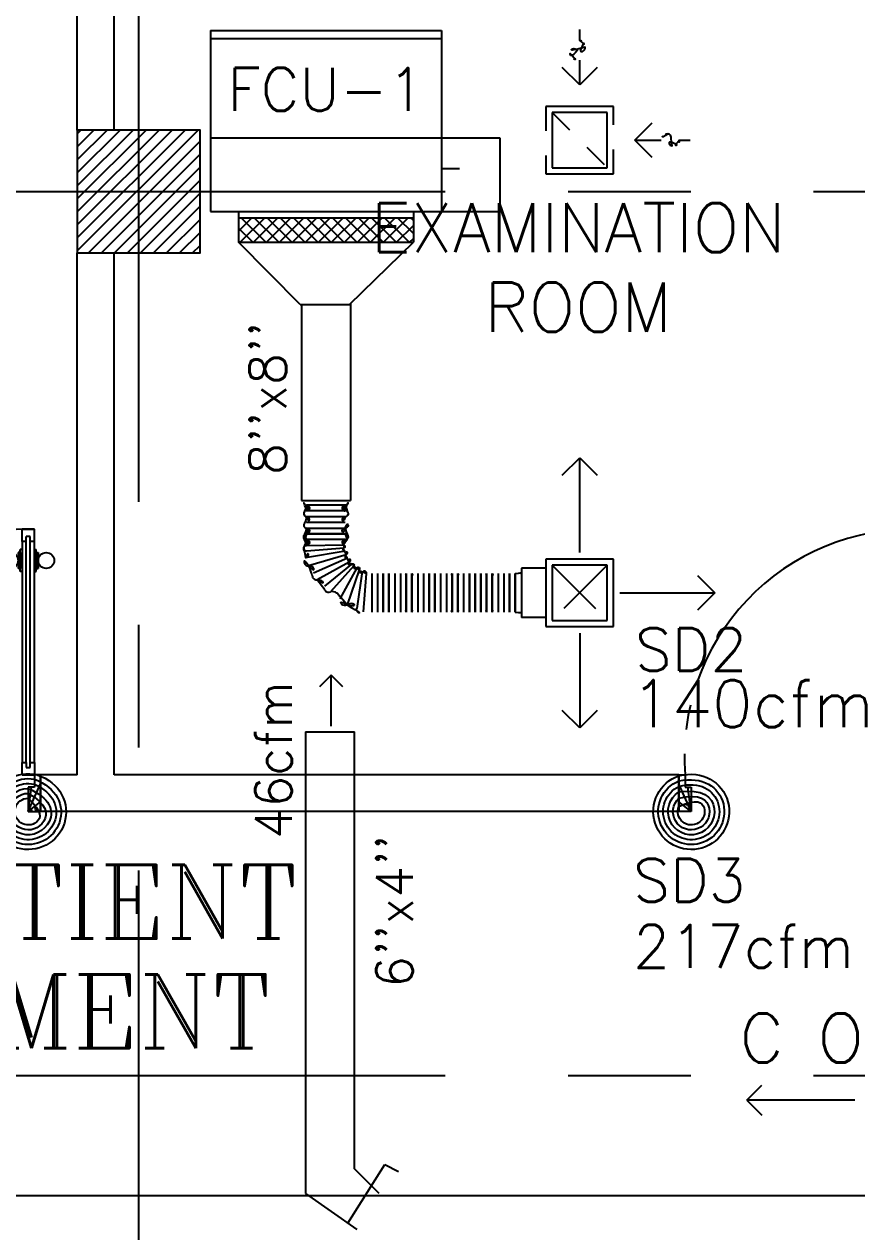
# Model space of a CAD drawing. Extents: x 417866230.2 to 417866327.8, y 43498045.5 to 43498135.4.
# Drawn here: x 417866255.73 to 417866259.121, y 43498073.266 to 43498078.183 of the extents above; entities that cross this region are included whole.
import ezdxf
from ezdxf.enums import TextEntityAlignment as Align

# ---------------------------------------------------------------- set-up
doc = ezdxf.new("R2010")
doc.units = 0
doc.header["$MEASUREMENT"] = 0
doc.linetypes.add('CENTERX2', pattern=[4, 2.5, -0.5, 0.5, -0.5])
doc.linetypes.add('HIDDEN', pattern=[0.375, 0.25, -0.125])
doc.layers.get('0').update_dxf_attribs({"linetype": 'CONTINUOUS'})
for name, color, linetype in [('AXES', 11, 'CENTERX2'), ('COL', 9, 'CONTINUOUS'), ('DOOR', 9, 'CONTINUOUS'), ('DUCT', 6, 'CONTINUOUS'), ('FCU', 6, 'CONTINUOUS'), ('HAT', 12, 'CONTINUOUS'), ('M-AC-FLEX', 3, 'CONTINUOUS'), ('M-EGU.', 2, 'CONTINUOUS'), ('RM-NAME', 9, 'CONTINUOUS'), ('SCD', 2, 'CONTINUOUS'), ('WALL', 4, 'CONTINUOUS')]:
    doc.layers.add(name, color=color, linetype=linetype)
doc.styles.add('ROMANC', font='romanc', dxfattribs={"height": 0.1})
doc.styles.add('ROMANS', font='ROMANS.shx', dxfattribs={"width": 0.6})

# ---------------------------------------------------------------- blocks, each defined once
blk = doc.blocks.new('RM1')
at = {"layer": 'RM-NAME', "style": 'ROMANS'}
for tag, p in [('ROOMNAME1', (0, 323.8)), ('ROOMNAME2', (0, 0))]:
    blk.add_attdef(tag, text='', height=200, dxfattribs=at).set_placement(p, align=Align.MIDDLE)
blk = doc.blocks.new('*X68')
at = {"color": 0}
for p, q in [((38539.2, 25068.8), (39031.4, 25561)), ((38539.2, 25121.9), (38978.4, 25561)), ((38539.2, 25174.9), (38925.3, 25561)), ((38539.2, 25227.9), (38872.3, 25561)), ((38539.2, 25281), (38819.3, 25561)), ((38539.2, 25334), (38766.2, 25561)), ((38539.2, 25387), (38713.2, 25561)), ((38539.2, 25440.1), (38660.2, 25561)), ((38539.2, 25493.1), (38607.1, 25561)), ((38539.2, 25546.1), (38554.1, 25561)), ((38584.4, 25061), (39039.2, 25515.8)), ((38637.5, 25061), (39039.2, 25462.8)), ((38690.5, 25061), (39039.2, 25409.7)), ((38743.5, 25061), (39039.2, 25356.7)), ((38796.5, 25061), (39039.2, 25303.7)), ((38849.6, 25061), (39039.2, 25250.6)), ((38902.6, 25061), (39039.2, 25197.6)), ((38955.6, 25061), (39039.2, 25144.6)), ((39008.7, 25061), (39039.2, 25091.5))]:
    blk.add_line(p, q, dxfattribs=at)
blk = doc.blocks.new('COL50')
at = {"layer": 'COL'}
blk.add_lwpolyline([(-250, 250), (-250, -250), (250, -250), (250, 250)], close=True, dxfattribs=at)
blk = doc.blocks.new('A$C24ED45A6')
at = {"layer": 'DOOR', "color": 0, "linetype": 'ByBlock'}
for p, q in [((925, 1100), (925, 1150)), ((925, 1150), (975, 1150)), ((975, 1150), (925, 1150)), ((975, 1100), (975, 1150)), ((942, 1100), (925, 1100)), ((942, 1100), (942, 1120)), ((958, 1120), (942, 1120)), ((958, 1100), (958, 1120)), ((975, 1100), (958, 1100)), ((908.8, 1055), (908.8, 990.2)), ((917.8, 1055), (908.8, 1055)), ((917.8, 977.6), (917.8, 1067.6)), ((925, 1067.6), (917.8, 1067.6)), ((917.8, 1055), (917.8, 990.2)), ((975, 1067.6), (982.2, 1067.6)), ((982.2, 977.6), (982.2, 1067.6)), ((982.2, 1055), (982.2, 990.2)), ((982.2, 1055), (991.2, 1055)), ((991.2, 1055), (991.2, 990.2)), ((917.8, 990.2), (908.8, 990.2)), ((982.2, 990.2), (991.2, 990.2)), ((925, 977.6), (917.8, 977.6)), ((975, 977.6), (982.2, 977.6)), ((925, 150), (925, 200)), ((925, 200), (942, 200)), ((942, 200), (942, 180)), ((958, 180), (958, 200)), ((958, 200), (975, 200)), ((975, 200), (975, 150)), ((0, 0), (0, 150)), ((0, 150), (25, 150)), ((25, 150), (25, 100)), ((925, 150), (975, 150)), ((942, 180), (958, 180)), ((1000, 150), (975, 150)), ((975, 150), (975, 100)), ((1000, 150), (1000, 0)), ((25, 100), (50, 100)), ((50, 100), (50, 0)), ((975, 100), (950, 100)), ((950, 100), (950, 0)), ((50, 0), (0, 0)), ((950, 0), (1000, 0))]:
    blk.add_line(p, q, dxfattribs=at)
at = {"layer": 'DOOR', "linetype": 'ByBlock'}
for p, q in [((925, 1100), (925, 200)), ((942, 200), (942, 1100)), ((958, 200), (958, 1100)), ((975, 200), (975, 1100))]:
    blk.add_line(p, q, dxfattribs=at)
at = {"layer": 'DOOR', "color": 9, "linetype": 'ByBlock'}
for p, q in [((50, 0), (0, 113.7)), ((50, 0), (36.6, 100)), ((950, 0), (1000, 113.7)), ((950, 0), (963.4, 100)), ((50, 0), (0, 40.1)), ((950, 0), (1000, 40.1))]:
    blk.add_line(p, q, dxfattribs=at)
at = {"layer": 'DOOR', "color": 0, "linetype": 'ByBlock'}
for centre in [(876.5, 1022.6), (1023.5, 1022.6)]:
    blk.add_circle(centre, 32.4, dxfattribs=at)
at = {"layer": 'DOOR', "linetype": 'HIDDEN', "ltscale": 0.5}
blk.add_arc((950, 222.5), 927.8, 88.456, 184.4816, dxfattribs=at)
at = {"layer": 'DOOR', "color": 9, "linetype": 'ByBlock'}
for centre, radius, start, end in [((50, 0), 154.4, 103.7142, 108.8947), ((950, 0), 154.4, 71.1053, 76.2858), ((50, 0), 134.4, 100.72, 111.8402), ((50, 0), 114.4, 102.6226, 115.9162), ((950, 0), 134.4, 68.1598, 79.28), ((950, 0), 114.4, 64.0838, 77.3774), ((50, 0), 94.4, 90, 121.9818), ((50, 0), 74.4, 90, 132.2236), ((50, 0), 54.4, 90, 156.7926), ((950, 0), 94.4, 58.0182, 90), ((950, 0), 74.4, 47.7764, 90), ((950, 0), 54.4, 23.2074, 90), ((50, 0), 34.4, 90, 180), ((50, 0), 14.4, 90, 180), ((950, 0), 34.4, 0, 90), ((950, 0), 14.4, 0, 90)]:
    blk.add_arc(centre, radius, start, end, dxfattribs=at)
at = {"layer": 'WALL'}
blk.add_line((1000, 0), (1000, 150), dxfattribs=at)
blk = doc.blocks.new('9RCD')
at = {"color": 2}
blk.add_line((0, 407), (0, 450), dxfattribs=at)
at = {"layer": 'M-EGU.'}
for p, q in [((0, 225), (-70.7, 295.7)), ((0, 225), (0, 331.9)), ((70.7, 295.7), (0, 225)), ((112.5, 112.5), (-112.5, 112.5)), ((-112.5, 112.5), (-112.5, -112.5)), ((112.5, -112.5), (112.5, 112.5)), ((-295.7, 70.7), (-225, 0)), ((-225, 0), (-326.1, 0)), ((-225, 0), (-295.7, -70.7)), ((-112.5, -112.5), (112.5, -112.5))]:
    blk.add_line(p, q, dxfattribs=at)
at = {"layer": 'M-EGU.', "linetype": 'HIDDEN'}
for p, q in [((137.5, 137.5), (-137.5, 137.5)), ((-137.5, 137.5), (-137.5, -137.5)), ((-112.5, -112.5), (112.5, 112.5)), ((137.5, -137.5), (137.5, 137.5)), ((-137.5, -137.5), (137.5, -137.5))]:
    blk.add_line(p, q, dxfattribs=at)
at = {"layer": 'M-EGU.', "color": 2}
blk.add_line((-405.7, 0), (-450, 0), dxfattribs=at)
blk.add_lwpolyline([(0, 407, -0.187862), (18.4, 395.6, -0.202645), (23.4, 376.1, -0.616915), (-1.7, 368, 0.668708), (-25.3, 358.4, 0.194285), (-18.2, 340.4, 0.186051), (0, 331.9)], format="xyb", dxfattribs=at)
at = {"layer": 'M-EGU.'}
blk.add_lwpolyline([(-405.7, 0, -0.1324), (-394.5, 16.1, -0.15664), (-379.1, 22.4, -0.736612), (-366.5, -9, 0.774232), (-352.6, -39.4, 0.203349), (-331.5, -25.7, 0.193808), (-326.1, 0)], format="xyb", dxfattribs=at)
blk = doc.blocks.new('*X118')
at = {"color": 0}
for p, q in [((23911.7, -1650.2), (23966, -1595.9)), ((23911.7, -1597.2), (23912.9, -1595.9)), ((23919, -1695.9), (24019, -1595.9)), ((24022.8, -1695.9), (23922.8, -1595.9)), ((23972, -1695.9), (24072, -1595.9)), ((24075.9, -1695.9), (23975.9, -1595.9)), ((24025.1, -1695.9), (24125.1, -1595.9)), ((24128.9, -1695.9), (24028.9, -1595.9)), ((24078.1, -1695.9), (24178.1, -1595.9)), ((24181.9, -1695.9), (24081.9, -1595.9)), ((24131.1, -1695.9), (24231.1, -1595.9)), ((24235, -1695.9), (24135, -1595.9)), ((24184.2, -1695.9), (24284.2, -1595.9)), ((24288, -1695.9), (24188, -1595.9)), ((24237.2, -1695.9), (24337.2, -1595.9)), ((24341, -1695.9), (24241, -1595.9)), ((24290.2, -1695.9), (24390.2, -1595.9)), ((24394.1, -1695.9), (24294.1, -1595.9)), ((24343.3, -1695.9), (24443.3, -1595.9)), ((24447.1, -1695.9), (24347.1, -1595.9)), ((24396.3, -1695.9), (24496.3, -1595.9)), ((24500.1, -1695.9), (24400.1, -1595.9)), ((24449.3, -1695.9), (24549.3, -1595.9)), ((24553.2, -1695.9), (24453.2, -1595.9)), ((24502.4, -1695.9), (24602.4, -1595.9)), ((24606.2, -1695.9), (24506.2, -1595.9)), ((24623.7, -1660.4), (24559.2, -1595.9)), ((24623.7, -1607.4), (24612.3, -1595.9)), ((23969.8, -1695.9), (23911.7, -1637.8)), ((24555.4, -1695.9), (24623.7, -1627.6)), ((23916.8, -1695.9), (23911.7, -1690.9)), ((24608.4, -1695.9), (24623.7, -1680.7))]:
    blk.add_line(p, q, dxfattribs=at)
blk = doc.blocks.new('WAP12')
at = {"color": 6}
for p, q in [((-558.8, 528.5), (381.2, 528.5)), ((-558.8, 528.5), (-558.8, -208.5)), ((381.2, 528.5), (381.2, -208.5)), ((-558.8, 91.5), (381.2, 91.5)), ((-558.8, -208.5), (381.2, -208.5))]:
    blk.add_line(p, q, dxfattribs=at)
at = {"color": 3}
for p, q in [((-558.8, 496.5), (381.2, 496.5)), ((381.2, 91.5), (619.2, 91.5)), ((619.2, 91.5), (619.2, -208.5)), ((381.2, -33.5), (454.5, -33.5)), ((-444.8, -208.5), (-444.8, -333.5)), ((-444.8, -233.5), (267.2, -233.5)), ((267.2, -208.5), (267.2, -333.5)), ((381.2, -208.5), (619.2, -208.5)), ((-444.8, -333.5), (267.2, -333.5))]:
    blk.add_line(p, q, dxfattribs=at)
at = {"color": 11}
blk.add_blockref('*X118', (-24356.5, 1362.4), dxfattribs=at)

msp = doc.modelspace()

# ---------------------------------------------------------------- linework, layer by layer
at = {"layer": 'AXES'}
for p, q in [((417866256.1969, 43498056.2378), (417866256.1969, 43498134.7153)), ((417866230.9454, 43498077.5021), (417866300.0369, 43498077.5021)), ((417866230.9454, 43498073.9021), (417866300.0369, 43498073.9021))]:
    msp.add_line(p, q, dxfattribs=at)
at = {"layer": 'DUCT', "linetype": 'Continuous'}
for p, q in [((417866256.8549, 43498077.0418), (417866256.6034, 43498077.2951)), ((417866257.0549, 43498077.0418), (417866257.3154, 43498077.2951)), ((417866256.8549, 43498077.0418), (417866257.0549, 43498077.0418)), ((417866256.8594, 43498077.0418), (417866256.8594, 43498076.2438)), ((417866257.0594, 43498077.0461), (417866257.0594, 43498076.2438)), ((417866256.8594, 43498076.2438), (417866257.0594, 43498076.2438)), ((417866256.8757, 43498075.3016), (417866257.0757, 43498075.3016))]:
    msp.add_line(p, q, dxfattribs=at)
at = {"layer": 'DUCT'}
for p, q in [((417866256.8757, 43498075.3016), (417866256.8757, 43498073.4223)), ((417866257.0757, 43498073.5223), (417866257.0757, 43498075.3016)), ((417866257.0489, 43498073.3011), (417866257.199, 43498073.5404)), ((417866257.1757, 43498073.4223), (417866257.0757, 43498073.5223)), ((417866257.199, 43498073.5404), (417866257.2555, 43498073.5116)), ((417866257.199, 43498073.5404), (417866257.199, 43498073.5404)), ((417866247.0844, 43498073.4143), (417866267.7622, 43498073.4143)), ((417866256.8757, 43498073.4223), (417866257.0856, 43498073.2753))]:
    msp.add_line(p, q, dxfattribs=at)
at = {"layer": 'M-AC-FLEX', "color": 11}
for p, q in [((417866257.0379, 43498076.2249), (417866256.8808, 43498076.2249)), ((417866257.0379, 43498076.2249), (417866256.8808, 43498076.2249)), ((417866257.0379, 43498076.2249), (417866256.8808, 43498076.2249)), ((417866257.0379, 43498076.2249), (417866256.8808, 43498076.2249)), ((417866257.0379, 43498076.2014), (417866256.8808, 43498076.2014)), ((417866257.0379, 43498076.2014), (417866256.8808, 43498076.2014)), ((417866257.0379, 43498076.2014), (417866256.8808, 43498076.2014)), ((417866257.0379, 43498076.2014), (417866256.8808, 43498076.2014)), ((417866257.0379, 43498076.178), (417866256.8808, 43498076.178)), ((417866256.8806, 43498076.1314), (417866257.0377, 43498076.1314)), ((417866257.0379, 43498076.1545), (417866256.8808, 43498076.1545)), ((417866257.0377, 43498076.108), (417866256.8806, 43498076.108)), ((417866256.8806, 43498076.108), (417866257.0377, 43498076.108)), ((417866257.0377, 43498076.0845), (417866256.8806, 43498076.0845)), ((417866257.038, 43498076.0377), (417866256.8767, 43498076.0106)), ((417866256.8806, 43498076.0611), (417866257.031, 43498076.0631)), ((417866257.0331, 43498076.05), (417866256.8806, 43498076.0376)), ((417866257.0411, 43498076.0231), (417866256.8881, 43498075.9772)), ((417866257.0465, 43498076.0085), (417866256.9086, 43498075.9477)), ((417866257.0536, 43498075.9933), (417866256.924, 43498075.9212)), ((417866257.062, 43498075.9835), (417866256.954, 43498075.8954)), ((417866257.0732, 43498075.9777), (417866256.9782, 43498075.8719)), ((417866257.0849, 43498075.9695), (417866257.0156, 43498075.8432)), ((417866257.0942, 43498075.9615), (417866257.0458, 43498075.8189)), ((417866257.1071, 43498075.9544), (417866257.085, 43498075.8045)), ((417866257.1226, 43498075.9467), (417866257.1106, 43498075.7904)), ((417866257.1461, 43498075.9467), (417866257.1461, 43498075.7896)), ((417866257.1695, 43498075.9467), (417866257.1695, 43498075.7896)), ((417866257.193, 43498075.9467), (417866257.193, 43498075.7896)), ((417866257.193, 43498075.7894), (417866257.193, 43498075.9465)), ((417866257.216, 43498075.9467), (417866257.216, 43498075.7896)), ((417866257.216, 43498075.7894), (417866257.216, 43498075.9465)), ((417866257.2395, 43498075.9467), (417866257.2395, 43498075.7896)), ((417866257.2395, 43498075.9467), (417866257.2395, 43498075.7896)), ((417866257.263, 43498075.9467), (417866257.263, 43498075.7896)), ((417866257.263, 43498075.9467), (417866257.263, 43498075.7896)), ((417866257.2864, 43498075.9467), (417866257.2864, 43498075.7896)), ((417866257.2864, 43498075.9467), (417866257.2864, 43498075.7896)), ((417866257.2864, 43498075.7894), (417866257.2864, 43498075.9465)), ((417866257.2864, 43498075.7894), (417866257.2864, 43498075.9465)), ((417866257.3095, 43498075.9467), (417866257.3095, 43498075.7896)), ((417866257.3095, 43498075.9467), (417866257.3095, 43498075.7896)), ((417866257.3095, 43498075.7894), (417866257.3095, 43498075.9465)), ((417866257.3095, 43498075.7894), (417866257.3095, 43498075.9465)), ((417866257.3329, 43498075.9467), (417866257.3329, 43498075.7896)), ((417866257.3329, 43498075.9467), (417866257.3329, 43498075.7896)), ((417866257.3564, 43498075.9467), (417866257.3564, 43498075.7896)), ((417866257.3564, 43498075.9467), (417866257.3564, 43498075.7896)), ((417866257.3799, 43498075.9467), (417866257.3799, 43498075.7896)), ((417866257.3799, 43498075.9467), (417866257.3799, 43498075.7896)), ((417866257.3799, 43498075.7894), (417866257.3799, 43498075.9465)), ((417866257.3799, 43498075.7894), (417866257.3799, 43498075.9465)), ((417866257.4029, 43498075.9467), (417866257.4029, 43498075.7896)), ((417866257.4029, 43498075.9467), (417866257.4029, 43498075.7896)), ((417866257.4029, 43498075.7894), (417866257.4029, 43498075.9465)), ((417866257.4029, 43498075.7894), (417866257.4029, 43498075.9465)), ((417866257.4264, 43498075.9467), (417866257.4264, 43498075.7896)), ((417866257.4264, 43498075.9467), (417866257.4264, 43498075.7896)), ((417866257.4498, 43498075.9467), (417866257.4498, 43498075.7896)), ((417866257.4498, 43498075.9467), (417866257.4498, 43498075.7896)), ((417866257.4733, 43498075.9467), (417866257.4733, 43498075.7896)), ((417866257.4733, 43498075.9467), (417866257.4733, 43498075.7896)), ((417866257.4733, 43498075.7894), (417866257.4733, 43498075.9465)), ((417866257.4733, 43498075.7894), (417866257.4733, 43498075.9465)), ((417866257.4964, 43498075.9467), (417866257.4964, 43498075.7896)), ((417866257.4964, 43498075.9467), (417866257.4964, 43498075.7896)), ((417866257.4964, 43498075.7894), (417866257.4964, 43498075.9465)), ((417866257.4964, 43498075.7894), (417866257.4964, 43498075.9465)), ((417866257.5198, 43498075.9467), (417866257.5198, 43498075.7896)), ((417866257.5198, 43498075.9467), (417866257.5198, 43498075.7896)), ((417866257.5433, 43498075.9467), (417866257.5433, 43498075.7896)), ((417866257.5433, 43498075.9467), (417866257.5433, 43498075.7896)), ((417866257.5433, 43498075.9467), (417866257.5433, 43498075.7896)), ((417866257.5433, 43498075.7894), (417866257.5433, 43498075.9465)), ((417866257.5667, 43498075.9467), (417866257.5667, 43498075.7896)), ((417866257.5667, 43498075.9467), (417866257.5667, 43498075.7896)), ((417866257.5667, 43498075.9467), (417866257.5667, 43498075.7896)), ((417866257.5668, 43498075.7894), (417866257.5668, 43498075.9465)), ((417866257.5898, 43498075.9467), (417866257.5898, 43498075.7896)), ((417866257.5898, 43498075.7894), (417866257.5898, 43498075.9465)), ((417866257.6137, 43498075.9467), (417866257.6137, 43498075.7896)), ((417866257.6137, 43498075.9467), (417866257.6137, 43498075.7896)), ((417866257.6137, 43498075.7894), (417866257.6137, 43498075.9465)), ((417866257.6137, 43498075.7894), (417866257.6137, 43498075.9465)), ((417866257.6367, 43498075.9467), (417866257.6367, 43498075.7896)), ((417866257.6367, 43498075.9467), (417866257.6367, 43498075.7896)), ((417866257.6367, 43498075.7894), (417866257.6367, 43498075.9465)), ((417866257.6367, 43498075.7894), (417866257.6367, 43498075.9465)), ((417866257.6602, 43498075.9467), (417866257.6602, 43498075.7896)), ((417866257.6602, 43498075.9467), (417866257.6602, 43498075.7896)), ((417866257.6837, 43498075.9467), (417866257.6837, 43498075.7896)), ((417866257.6837, 43498075.9467), (417866257.6837, 43498075.7896)), ((417866257.7071, 43498075.9467), (417866257.7071, 43498075.7896)), ((417866257.7071, 43498075.9467), (417866257.7071, 43498075.7896)), ((417866257.7071, 43498075.7894), (417866257.7071, 43498075.9465)), ((417866257.7071, 43498075.7894), (417866257.7071, 43498075.9465)), ((417866257.7302, 43498075.9467), (417866257.7302, 43498075.7896)), ((417866257.7302, 43498075.9467), (417866257.7302, 43498075.7896)), ((417866257.7302, 43498075.7894), (417866257.7302, 43498075.9465)), ((417866257.7302, 43498075.7894), (417866257.7302, 43498075.9465))]:
    msp.add_line(p, q, dxfattribs=at)
at = {"layer": 'M-AC-FLEX'}
for points in [[(417866256.8808, 43498076.2014, 1), (417866256.8808, 43498076.2249, -0.623356), (417866256.8716, 43498076.2438, -0.623356)], [(417866256.8808, 43498076.2249, -1), (417866256.8808, 43498076.2014, 1), (417866256.8808, 43498076.178, -1), (417866256.8808, 43498076.1545, 1.018005), (417866256.8808, 43498076.1314)], [(417866256.8808, 43498076.2249, -1), (417866256.8808, 43498076.2014, 0.67797), (417866256.8728, 43498076.1812, 0.67797)], [(417866256.8808, 43498076.2014, 1), (417866256.8808, 43498076.2249, -0.204245), (417866256.8724, 43498076.2285, -0.204245)], [(417866256.8724, 43498076.2285, 0.204245), (417866256.8808, 43498076.2249)], [(417866256.8808, 43498076.2014, 1), (417866256.8808, 43498076.2249, -0.204245), (417866256.8724, 43498076.2285, -0.204245)], [(417866256.8724, 43498076.2285, 0.204245), (417866256.8808, 43498076.2249)], [(417866256.8808, 43498076.2249, -1), (417866256.8808, 43498076.2014, 0.204245), (417866256.8724, 43498076.1978, 0.204245)], [(417866256.8808, 43498076.2249, -1), (417866256.8808, 43498076.2014, 0.204245), (417866256.8724, 43498076.1978, 0.204245)], [(417866257.0379, 43498076.2014, -1), (417866257.0379, 43498076.2249, 0.623355), (417866257.0471, 43498076.2438, 0.623355)], [(417866257.0379, 43498076.2014, -1), (417866257.0379, 43498076.2249, 0.204245), (417866257.0463, 43498076.2285, 0.204245)], [(417866257.0379, 43498076.2014, -1), (417866257.0379, 43498076.2249, 0.204245), (417866257.0463, 43498076.2285, 0.204245)], [(417866257.0379, 43498076.2249, 1), (417866257.0379, 43498076.2014, -1), (417866257.0379, 43498076.178, 1), (417866257.0379, 43498076.1545, -0.008922), (417866257.0383, 43498076.1545, -0.008922)], [(417866257.0379, 43498076.2249, 1), (417866257.0379, 43498076.2014, -0.204245), (417866257.0463, 43498076.1978, -0.204245)], [(417866257.0379, 43498076.2249, 1), (417866257.0379, 43498076.2014, -0.204245), (417866257.0463, 43498076.1978, -0.204245)], [(417866257.0379, 43498076.2249, 1), (417866257.0379, 43498076.2014, -0.67797), (417866257.0459, 43498076.1812, -0.67797)], [(417866257.0463, 43498076.2285, -0.204245), (417866257.0379, 43498076.2249)], [(417866257.0463, 43498076.2285, -0.204245), (417866257.0379, 43498076.2249)], [(417866256.8724, 43498076.1978, -0.204245), (417866256.8808, 43498076.2014)], [(417866256.8724, 43498076.1978, -0.204245), (417866256.8808, 43498076.2014)], [(417866257.0463, 43498076.1978, 0.204245), (417866257.0379, 43498076.2014)], [(417866257.0463, 43498076.1978, 0.204245), (417866257.0379, 43498076.2014)], [(417866256.8806, 43498076.1314, -1), (417866256.8806, 43498076.108, 1), (417866256.8806, 43498076.0845)], [(417866256.8806, 43498076.108, 1), (417866256.8806, 43498076.1314)], [(417866257.0377, 43498076.1314, 1), (417866257.0377, 43498076.108, -1), (417866257.0377, 43498076.0845)], [(417866257.0377, 43498076.1314, 0.999838), (417866257.0381, 43498076.1545)], [(417866257.0381, 43498076.1314, -0.004461), (417866257.0379, 43498076.1314)], [(417866256.8806, 43498076.0611, 1), (417866256.8806, 43498076.0845, -1), (417866256.8806, 43498076.108)], [(417866256.8806, 43498076.108, 1), (417866256.8806, 43498076.0845)], [(417866256.8806, 43498076.0845, -1), (417866256.8806, 43498076.108)], [(417866256.8806, 43498076.0845, -1), (417866256.8806, 43498076.0611, 1), (417866256.8806, 43498076.0376)], [(417866256.8806, 43498076.0845, -0.606794), (417866256.8902, 43498076.0661, -0.606794)], [(417866257.031, 43498076.0631, -0.736653), (417866257.0377, 43498076.0845, 1), (417866257.0377, 43498076.108)], [(417866257.0377, 43498076.0845, 0.606794), (417866257.028, 43498076.0661, 0.606794)], [(417866257.0377, 43498076.108, -1), (417866257.0377, 43498076.0845)], [(417866256.877, 43498076.0107, 0.575939), (417866256.8806, 43498076.0376, -1), (417866256.8806, 43498076.0611)], [(417866257.0427, 43498076.024, 0.78893), (417866257.0373, 43498076.0377, -1.030272), (417866257.0331, 43498076.05)], [(417866257.0331, 43498076.05, 0.635837), (417866257.031, 43498076.0631, 0.724161)], [(417866257.0536, 43498075.9933, 0.850272), (417866257.0496, 43498076.009, -1.072461), (417866257.0427, 43498076.024)], [(417866256.8881, 43498075.9772, -0.665042), (417866256.8767, 43498076.0106)], [(417866256.8881, 43498075.9772, -0.652763), (417866256.9086, 43498075.9477, 0.764077), (417866256.924, 43498075.9212, -0.428567), (417866256.954, 43498075.8954, 0.696093), (417866256.9782, 43498075.8719)], [(417866257.0739, 43498075.979, 0.698197), (417866257.062, 43498075.9835, -1.180405), (417866257.0536, 43498075.9933)], [(417866257.0942, 43498075.9615, 1.125229), (417866257.0849, 43498075.9695, -1.12511), (417866257.0739, 43498075.979, -0.893954)], [(417866257.1226, 43498075.9464, 0.879519), (417866257.1071, 43498075.9544, -1.034976), (417866257.0942, 43498075.9615)], [(417866257.1461, 43498075.9467, -0.987495), (417866257.1226, 43498075.9464, -0.606794)], [(417866257.1461, 43498075.9467, -1), (417866257.1695, 43498075.9467)], [(417866257.193, 43498075.9467, -1), (417866257.1695, 43498075.9467, 1), (417866257.1461, 43498075.9467)], [(417866257.1695, 43498075.9467, 1), (417866257.193, 43498075.9467)], [(417866257.193, 43498075.9462, 0.00451), (417866257.193, 43498075.9465, -1.018005), (417866257.216, 43498075.9465)], [(417866257.216, 43498075.9467, 1), (417866257.2395, 43498075.9467, -1), (417866257.263, 43498075.9467)], [(417866257.2395, 43498075.9467, -1), (417866257.216, 43498075.9467)], [(417866257.263, 43498075.9467, 1), (417866257.2395, 43498075.9467)], [(417866257.2395, 43498075.9467, -1), (417866257.263, 43498075.9467)], [(417866257.2864, 43498075.9467, -1), (417866257.263, 43498075.9467, 1), (417866257.2395, 43498075.9467)], [(417866257.263, 43498075.9467, 1), (417866257.2864, 43498075.9467)], [(417866257.2864, 43498075.9467, -0.412332), (417866257.2748, 43498075.9349, -0.412332)], [(417866257.3095, 43498075.9462, -0.00451), (417866257.3095, 43498075.9465, 1.018005), (417866257.2864, 43498075.9465)], [(417866257.2864, 43498075.9462, 0.00451), (417866257.2864, 43498075.9465, -1.018005), (417866257.3095, 43498075.9465)], [(417866257.3095, 43498075.9467, 1), (417866257.3329, 43498075.9467, -1), (417866257.3564, 43498075.9467)], [(417866257.3095, 43498075.9467, 0.412332), (417866257.3211, 43498075.9349, 0.412332)], [(417866257.3329, 43498075.9467, -1), (417866257.3095, 43498075.9467)], [(417866257.3329, 43498075.9467, -1), (417866257.3564, 43498075.9467)], [(417866257.3799, 43498075.9467, -1), (417866257.3564, 43498075.9467, 1), (417866257.3329, 43498075.9467)], [(417866257.3564, 43498075.9467, 1), (417866257.3329, 43498075.9467)], [(417866257.3564, 43498075.9467, 1), (417866257.3799, 43498075.9467)], [(417866257.4029, 43498075.9462, -0.00451), (417866257.4029, 43498075.9465, 1.018005), (417866257.3799, 43498075.9465)], [(417866257.3799, 43498075.9462, 0.00451), (417866257.3799, 43498075.9465, -1.018005), (417866257.4029, 43498075.9465)], [(417866257.4029, 43498075.9467, 1), (417866257.4264, 43498075.9467, -1), (417866257.4498, 43498075.9467)], [(417866257.4264, 43498075.9467, -1), (417866257.4029, 43498075.9467)], [(417866257.4498, 43498075.9467, 1), (417866257.4264, 43498075.9467)], [(417866257.4264, 43498075.9467, -1), (417866257.4498, 43498075.9467)], [(417866257.4733, 43498075.9467, -1), (417866257.4498, 43498075.9467, 1), (417866257.4264, 43498075.9467)], [(417866257.4498, 43498075.9467, 1), (417866257.4733, 43498075.9467)], [(417866257.4733, 43498075.9467, -0.412332), (417866257.4617, 43498075.9349, -0.412332)], [(417866257.4733, 43498075.9462, 0.00451), (417866257.4733, 43498075.9465, -1.018005), (417866257.4964, 43498075.9465)], [(417866257.4964, 43498075.9462, -0.00451), (417866257.4964, 43498075.9465, 1.018005), (417866257.4733, 43498075.9465)], [(417866257.4964, 43498075.9467, 1), (417866257.5198, 43498075.9467, -1), (417866257.5433, 43498075.9467)], [(417866257.5198, 43498075.9467, -1), (417866257.4964, 43498075.9467)], [(417866257.4964, 43498075.9467, 0.412332), (417866257.508, 43498075.9349, 0.412332)], [(417866257.5198, 43498075.9467, -1), (417866257.5433, 43498075.9467)], [(417866257.5667, 43498075.9467, -1), (417866257.5433, 43498075.9467, 1), (417866257.5198, 43498075.9467)], [(417866257.5433, 43498075.9467, 1), (417866257.5198, 43498075.9467)], [(417866257.5202, 43498075.9462, 0.00451), (417866257.5202, 43498075.9465, -1.018005), (417866257.5433, 43498075.9465)], [(417866257.5433, 43498075.9467, 1), (417866257.5667, 43498075.9467, -1), (417866257.5902, 43498075.9467)], [(417866257.5433, 43498075.9467, 1), (417866257.5667, 43498075.9467)], [(417866257.5667, 43498075.9467, -1), (417866257.5433, 43498075.9467)], [(417866257.5902, 43498075.9467, 1), (417866257.5667, 43498075.9467)], [(417866257.5667, 43498075.9467, -1), (417866257.5902, 43498075.9467)], [(417866257.6137, 43498075.9467, -1), (417866257.5902, 43498075.9467, 1), (417866257.5667, 43498075.9467)], [(417866257.5898, 43498075.9462, -0.00451), (417866257.5898, 43498075.9465, 1.018005), (417866257.5668, 43498075.9465)], [(417866257.5902, 43498075.9467, 1), (417866257.6137, 43498075.9467)], [(417866257.6137, 43498075.9467, -0.412332), (417866257.602, 43498075.9349, -0.412332)], [(417866257.6367, 43498075.9462, -0.00451), (417866257.6367, 43498075.9465, 1.018005), (417866257.6137, 43498075.9465)], [(417866257.6137, 43498075.9462, 0.00451), (417866257.6137, 43498075.9465, -1.018005), (417866257.6367, 43498075.9465)], [(417866257.6367, 43498075.9467, 1), (417866257.6602, 43498075.9467, -1), (417866257.6837, 43498075.9467)], [(417866257.6367, 43498075.9467, 0.412332), (417866257.6484, 43498075.9349, 0.412332)], [(417866257.6602, 43498075.9467, -1), (417866257.6367, 43498075.9467)], [(417866257.6602, 43498075.9467, -1), (417866257.6837, 43498075.9467)], [(417866257.7071, 43498075.9467, -1), (417866257.6837, 43498075.9467, 1), (417866257.6602, 43498075.9467)], [(417866257.6837, 43498075.9467, 1), (417866257.6602, 43498075.9467)], [(417866257.6837, 43498075.9467, 1), (417866257.7071, 43498075.9467)], [(417866257.7071, 43498075.9462, 0.00451), (417866257.7071, 43498075.9465, -1.018005), (417866257.7302, 43498075.9465)], [(417866257.7302, 43498075.9462, -0.00451), (417866257.7302, 43498075.9465, 1.018005), (417866257.7071, 43498075.9465)], [(417866257.7302, 43498075.9467, 1), (417866257.7536, 43498075.9467, -0.12762), (417866257.7551, 43498075.9524, -0.12762)], [(417866257.7536, 43498075.9467, -1), (417866257.7302, 43498075.9467)], [(417866257.0458, 43498075.8189, -0.604437), (417866257.0156, 43498075.8432, 0.497993), (417866256.9782, 43498075.8719)], [(417866257.0457, 43498075.8186, -0.562442), (417866257.085, 43498075.8045, 0.803591), (417866257.1106, 43498075.7904)], [(417866257.1106, 43498075.7904, -0.661578), (417866257.1461, 43498075.7896, 1), (417866257.1695, 43498075.7896)], [(417866257.193, 43498075.7896, 1), (417866257.1695, 43498075.7896, -1), (417866257.1461, 43498075.7896)], [(417866257.193, 43498075.7896, 0.999838), (417866257.216, 43498075.7892)], [(417866257.216, 43498075.7896, -0.999838), (417866257.193, 43498075.7892)], [(417866257.193, 43498075.7892, -0.004461), (417866257.193, 43498075.7894)], [(417866257.193, 43498075.7894, 0.008922), (417866257.193, 43498075.789)], [(417866257.216, 43498075.7896, -1), (417866257.2395, 43498075.7896, 1), (417866257.263, 43498075.7896)], [(417866257.216, 43498075.7897, 0.00451), (417866257.216, 43498075.7894, -0.008922), (417866257.216, 43498075.789)], [(417866257.216, 43498075.7892, 0.004461), (417866257.216, 43498075.7894)], [(417866257.2864, 43498075.7896, 1), (417866257.263, 43498075.7896, -1), (417866257.2395, 43498075.7896)], [(417866257.2864, 43498075.7896, 0.412332), (417866257.2748, 43498075.8014, 0.412332)], [(417866257.2864, 43498075.7897, -0.00451), (417866257.2864, 43498075.7894, 0.008922), (417866257.2864, 43498075.789)], [(417866257.3095, 43498075.7896, -0.999838), (417866257.2864, 43498075.7892)], [(417866257.2864, 43498075.7896, 0.999838), (417866257.3095, 43498075.7892)], [(417866257.2864, 43498075.7896, 0.999838), (417866257.3095, 43498075.7892)], [(417866257.3095, 43498075.7896, -0.999838), (417866257.2864, 43498075.7892)], [(417866257.2864, 43498075.7892, -0.004461), (417866257.2864, 43498075.7894)], [(417866257.2864, 43498075.7892, -0.004461), (417866257.2864, 43498075.7894)], [(417866257.2864, 43498075.7894, 0.008922), (417866257.2864, 43498075.789)], [(417866257.3095, 43498075.7896, -0.412332), (417866257.3211, 43498075.8014, -0.412332)], [(417866257.3095, 43498075.7896, -1), (417866257.3329, 43498075.7896, 1), (417866257.3564, 43498075.7896)], [(417866257.3095, 43498075.7897, 0.00451), (417866257.3095, 43498075.7894, -0.008922), (417866257.3095, 43498075.789)], [(417866257.3095, 43498075.7892, 0.004461), (417866257.3095, 43498075.7894)], [(417866257.3095, 43498075.7894, -0.008922), (417866257.3095, 43498075.789)], [(417866257.3095, 43498075.7892, 0.004461), (417866257.3095, 43498075.7894)], [(417866257.3799, 43498075.7896, 1), (417866257.3564, 43498075.7896, -1), (417866257.3329, 43498075.7896)], [(417866257.3799, 43498075.7897, -0.00451), (417866257.3799, 43498075.7894, 0.008922), (417866257.3799, 43498075.789)], [(417866257.4029, 43498075.7896, -0.999838), (417866257.3799, 43498075.7892)], [(417866257.3799, 43498075.7896, 0.999838), (417866257.4029, 43498075.7892)], [(417866257.3799, 43498075.7896, 0.999838), (417866257.4029, 43498075.7892)], [(417866257.4029, 43498075.7896, -0.999838), (417866257.3799, 43498075.7892)], [(417866257.3799, 43498075.7892, -0.004461), (417866257.3799, 43498075.7894)], [(417866257.3799, 43498075.7892, -0.004461), (417866257.3799, 43498075.7894)], [(417866257.3799, 43498075.7894, 0.008922), (417866257.3799, 43498075.789)], [(417866257.4029, 43498075.7896, -1), (417866257.4264, 43498075.7896, 1), (417866257.4498, 43498075.7896)], [(417866257.4029, 43498075.7897, 0.00451), (417866257.4029, 43498075.7894, -0.008922), (417866257.4029, 43498075.789)], [(417866257.4029, 43498075.7892, 0.004461), (417866257.4029, 43498075.7894)], [(417866257.4029, 43498075.7894, -0.008922), (417866257.4029, 43498075.789)], [(417866257.4029, 43498075.7892, 0.004461), (417866257.4029, 43498075.7894)], [(417866257.4733, 43498075.7896, 1), (417866257.4498, 43498075.7896, -1), (417866257.4264, 43498075.7896)], [(417866257.4733, 43498075.7896, 0.412332), (417866257.4617, 43498075.8014, 0.412332)], [(417866257.4733, 43498075.7897, -0.00451), (417866257.4733, 43498075.7894, 0.008922), (417866257.4733, 43498075.789)], [(417866257.4733, 43498075.7896, 0.999838), (417866257.4964, 43498075.7892)], [(417866257.4964, 43498075.7896, -0.999838), (417866257.4733, 43498075.7892)], [(417866257.4964, 43498075.7896, -0.999838), (417866257.4733, 43498075.7892)], [(417866257.4733, 43498075.7896, 0.999838), (417866257.4964, 43498075.7892)], [(417866257.4733, 43498075.7892, -0.004461), (417866257.4733, 43498075.7894)], [(417866257.4733, 43498075.7894, 0.008922), (417866257.4733, 43498075.789)], [(417866257.4733, 43498075.7892, -0.004461), (417866257.4733, 43498075.7894)], [(417866257.4964, 43498075.7896, -1), (417866257.5198, 43498075.7896, 1), (417866257.5433, 43498075.7896)], [(417866257.4964, 43498075.7896, -0.412332), (417866257.508, 43498075.8014, -0.412332)], [(417866257.4964, 43498075.7897, 0.00451), (417866257.4964, 43498075.7894, -0.008922), (417866257.4964, 43498075.789)], [(417866257.4964, 43498075.7892, 0.004461), (417866257.4964, 43498075.7894)], [(417866257.4964, 43498075.7892, 0.004461), (417866257.4964, 43498075.7894)], [(417866257.4964, 43498075.7894, -0.008922), (417866257.4964, 43498075.789)], [(417866257.5667, 43498075.7896, 1), (417866257.5433, 43498075.7896, -1), (417866257.5198, 43498075.7896)], [(417866257.5202, 43498075.7896, 0.999838), (417866257.5433, 43498075.7892)], [(417866257.5433, 43498075.7896, -0.999838), (417866257.5202, 43498075.7892)], [(417866257.5202, 43498075.7892, -0.004461), (417866257.5202, 43498075.7894)], [(417866257.5202, 43498075.7894, 0.008922), (417866257.5202, 43498075.789)], [(417866257.5433, 43498075.7896, -1), (417866257.5667, 43498075.7896, 1), (417866257.5902, 43498075.7896)], [(417866257.5433, 43498075.7897, 0.00451), (417866257.5433, 43498075.7894, -0.008922), (417866257.5433, 43498075.789)], [(417866257.5433, 43498075.7892, 0.004461), (417866257.5433, 43498075.7894)], [(417866257.6137, 43498075.7896, 1), (417866257.5902, 43498075.7896, -1), (417866257.5667, 43498075.7896)], [(417866257.5667, 43498075.7897, -0.00451), (417866257.5668, 43498075.7894, 0.008922), (417866257.5668, 43498075.789)], [(417866257.5898, 43498075.7896, -0.999838), (417866257.5667, 43498075.7892)], [(417866257.5667, 43498075.7896, 0.999838), (417866257.5898, 43498075.7892)], [(417866257.5667, 43498075.7892, -0.004461), (417866257.5668, 43498075.7894)], [(417866257.5898, 43498075.7892, 0.004461), (417866257.5898, 43498075.7894)], [(417866257.5898, 43498075.7894, -0.008922), (417866257.5898, 43498075.789)], [(417866257.6137, 43498075.7896, 0.412332), (417866257.602, 43498075.8014, 0.412332)], [(417866257.6137, 43498075.7897, -0.00451), (417866257.6137, 43498075.7894, 0.008922), (417866257.6137, 43498075.789)], [(417866257.6367, 43498075.7896, -0.999838), (417866257.6137, 43498075.7892)], [(417866257.6137, 43498075.7896, 0.999838), (417866257.6367, 43498075.7892)], [(417866257.6137, 43498075.7896, 0.999838), (417866257.6367, 43498075.7892)], [(417866257.6367, 43498075.7896, -0.999838), (417866257.6137, 43498075.7892)], [(417866257.6137, 43498075.7892, -0.004461), (417866257.6137, 43498075.7894)], [(417866257.6137, 43498075.7892, -0.004461), (417866257.6137, 43498075.7894)], [(417866257.6137, 43498075.7894, 0.008922), (417866257.6137, 43498075.789)], [(417866257.6367, 43498075.7896, -0.412332), (417866257.6484, 43498075.8014, -0.412332)], [(417866257.6367, 43498075.7896, -1), (417866257.6602, 43498075.7896, 1), (417866257.6837, 43498075.7896)], [(417866257.6367, 43498075.7897, 0.00451), (417866257.6367, 43498075.7894, -0.008922), (417866257.6367, 43498075.789)], [(417866257.6367, 43498075.7892, 0.004461), (417866257.6367, 43498075.7894)], [(417866257.6367, 43498075.7894, -0.008922), (417866257.6367, 43498075.789)], [(417866257.6367, 43498075.7892, 0.004461), (417866257.6367, 43498075.7894)], [(417866257.7071, 43498075.7896, 1), (417866257.6837, 43498075.7896, -1), (417866257.6602, 43498075.7896)], [(417866257.7071, 43498075.7897, -0.00451), (417866257.7071, 43498075.7894, 0.008922), (417866257.7071, 43498075.789)], [(417866257.7071, 43498075.7896, 0.999838), (417866257.7302, 43498075.7892)], [(417866257.7302, 43498075.7896, -0.999838), (417866257.7071, 43498075.7892)], [(417866257.7302, 43498075.7896, -0.999838), (417866257.7071, 43498075.7892)], [(417866257.7071, 43498075.7896, 0.999838), (417866257.7302, 43498075.7892)], [(417866257.7071, 43498075.7892, -0.004461), (417866257.7071, 43498075.7894)], [(417866257.7071, 43498075.7894, 0.008922), (417866257.7071, 43498075.789)], [(417866257.7071, 43498075.7892, -0.004461), (417866257.7071, 43498075.7894)], [(417866257.7302, 43498075.7896, -1), (417866257.7536, 43498075.7896, 0.12762), (417866257.7551, 43498075.7839, 0.12762)], [(417866257.7302, 43498075.7897, 0.00451), (417866257.7302, 43498075.7894, -0.008922), (417866257.7302, 43498075.789)], [(417866257.7302, 43498075.7892, 0.004461), (417866257.7302, 43498075.7894)], [(417866257.7302, 43498075.7892, 0.004461), (417866257.7302, 43498075.7894)], [(417866257.7302, 43498075.7894, -0.008922), (417866257.7302, 43498075.789)]]:
    msp.add_lwpolyline(points, format="xyb", dxfattribs=at)
at = {"layer": 'M-EGU.'}
for p, q in [((417866257.9219, 43498076.3472), (417866257.9926, 43498076.4179)), ((417866257.9926, 43498076.4179), (417866258.0633, 43498076.3472)), ((417866257.9926, 43498076.0318), (417866257.9926, 43498076.4179)), ((417866257.8551, 43498075.9679), (417866257.7551, 43498075.9679)), ((417866257.7551, 43498075.9679), (417866257.7551, 43498075.7679)), ((417866258.1301, 43498076.0054), (417866257.8551, 43498076.0054)), ((417866257.8551, 43498076.0054), (417866257.8551, 43498075.7304)), ((417866258.1301, 43498075.7304), (417866258.1301, 43498076.0054)), ((417866258.4719, 43498075.9387), (417866258.5426, 43498075.8679)), ((417866258.1564, 43498075.8679), (417866258.5426, 43498075.8679)), ((417866258.5426, 43498075.8679), (417866258.4719, 43498075.7972)), ((417866257.8551, 43498075.7679), (417866257.7551, 43498075.7679)), ((417866257.8551, 43498075.7304), (417866258.1301, 43498075.7304)), ((417866257.9926, 43498075.7041), (417866257.9926, 43498075.3179)), ((417866256.9807, 43498075.5327), (417866256.9335, 43498075.4855)), ((417866257.0278, 43498075.4855), (417866256.9807, 43498075.5327)), ((417866256.9807, 43498075.3252), (417866256.9807, 43498075.5327)), ((417866257.9926, 43498075.3179), (417866257.9219, 43498075.3887)), ((417866258.0633, 43498075.3887), (417866257.9926, 43498075.3179)), ((417866258.6736, 43498073.8021), (417866258.7347, 43498073.8632)), ((417866259.1124, 43498073.8021), (417866258.6736, 43498073.8021)), ((417866258.6736, 43498073.8021), (417866258.7347, 43498073.741))]:
    msp.add_line(p, q, dxfattribs=at)
at = {"layer": 'M-EGU.', "linetype": 'HIDDEN'}
for p, q in [((417866258.1051, 43498075.9804), (417866257.8801, 43498075.9804)), ((417866257.8801, 43498075.9804), (417866257.8801, 43498075.7554)), ((417866258.1051, 43498075.9804), (417866257.8801, 43498075.7554)), ((417866257.8801, 43498075.9804), (417866258.1051, 43498075.7554)), ((417866258.1051, 43498075.7554), (417866258.1051, 43498075.9804)), ((417866257.8801, 43498075.7554), (417866258.1051, 43498075.7554))]:
    msp.add_line(p, q, dxfattribs=at)
at = {"layer": 'WALL'}
for p, q in [((417866255.9469, 43498077.7521), (417866255.9469, 43498078.6271)), ((417866256.0969, 43498077.7521), (417866256.0969, 43498078.6271)), ((417866255.9469, 43498075.1271), (417866255.9469, 43498077.2521)), ((417866256.0969, 43498075.1271), (417866256.0969, 43498077.2521)), ((417866255.7969, 43498075.1271), (417866255.7969, 43498074.9771)), ((417866255.9469, 43498075.1271), (417866255.7969, 43498075.1271)), ((417866255.9469, 43498075.1271), (417866255.7969, 43498075.1271)), ((417866258.3969, 43498075.1271), (417866256.0969, 43498075.1271)), ((417866258.3969, 43498075.1271), (417866258.3969, 43498074.9771)), ((417866258.3969, 43498074.9771), (417866255.7969, 43498074.9771))]:
    msp.add_line(p, q, dxfattribs=at)

# ---------------------------------------------------------------- block references
at = {"layer": 'COL', "xscale": 0.001000000047497451, "yscale": 0.0009999999892897904, "zscale": 0.001}
msp.add_blockref('COL50', (417866256.1969, 43498077.5021), dxfattribs=at)
at = {"layer": 'DOOR', "xscale": 0.001000000047497451, "yscale": 0.0009999999892897904, "zscale": 0.001}
for p in [(417866254.7969, 43498074.9771), (417866258.3969, 43498074.9771)]:
    msp.add_blockref('A$C24ED45A6', p, dxfattribs=at)
at = {"layer": 'FCU', "linetype": 'Continuous', "xscale": 0.001, "yscale": 0.001, "zscale": 0.001}
msp.add_blockref('WAP12', (417866257.0482, 43498077.6286), dxfattribs=at)
at = {"layer": 'HAT', "xscale": 0.001000000047497451, "yscale": 0.0009999999892897904, "zscale": 0.001}
msp.add_blockref('*X68', (417866217.4076, 43498052.1911), dxfattribs=at)
at = {"layer": 'HAT'}
ref = msp.add_blockref('RM1', (417866257.9865, 43498077.0309), dxfattribs=dict(at, xscale=0.001000000047497451, yscale=0.0009999999892897904, zscale=0.001))
ref.add_attrib('ROOMNAME2', 'ROOM', dxfattribs={"layer": 'RM-NAME', "height": 0.2, "style": 'ROMANS'}).set_placement((417866257.9865, 43498077.0309), align=Align.MIDDLE)
ref.add_attrib('ROOMNAME1', 'EXAMINATION', dxfattribs={"layer": 'RM-NAME', "height": 0.2, "style": 'ROMANS'}).set_placement((417866257.9865, 43498077.3547), align=Align.MIDDLE)
at = {"layer": 'M-EGU.', "xscale": 0.001, "yscale": 0.001, "zscale": 0.001, "rotation": 270}
msp.add_blockref('9RCD', (417866257.9926, 43498077.7111), dxfattribs=at)
at = {"layer": 'WALL'}
ref = msp.add_blockref('RM1', (417866259.7969, 43498074.0555), dxfattribs=dict(at, xscale=0.001000000047497451, yscale=0.0009999999892897904, zscale=0.001))
ref.add_attrib('ROOMNAME2', 'C O R R I D O R', dxfattribs={"layer": 'RM-NAME', "height": 0.2, "style": 'ROMANS'}).set_placement((417866259.7969, 43498074.0555), align=Align.MIDDLE)

# ---------------------------------------------------------------- texts
at = {"layer": 'RM-NAME', "style": 'ROMANC'}
for s, p in [('OUT-PATIENT', (417866255.3941, 43498074.6104)), ('DEPARTMENT', (417866255.362, 43498074.1641))]:
    msp.add_text(s, height=0.3, dxfattribs=at).set_placement(p, align=Align.MIDDLE)
at = {"layer": 'SCD', "style": 'ROMANS'}
for s, height, p in [('FCU-1', 0.175, (417866256.5587, 43498077.8303)), ('SD2', 0.175, (417866258.2179, 43498075.5497)), ('140cfm', 0.1925, (417866258.2022, 43498075.3203)), ('SD3', 0.175, (417866258.2103, 43498074.6104)), ('217cfm', 0.175, (417866258.2103, 43498074.3407))]:
    msp.add_text(s, height=height, dxfattribs=at).set_placement(p)
for s, p in [("8''x8''", (417866256.7974, 43498076.3485)), ('46cfm', (417866256.8206, 43498074.8654)), ("6''x4''", (417866257.3136, 43498074.2602))]:
    msp.add_text(s, height=0.15, rotation=90, dxfattribs=at).set_placement(p)

doc.saveas('drawing.dxf')
